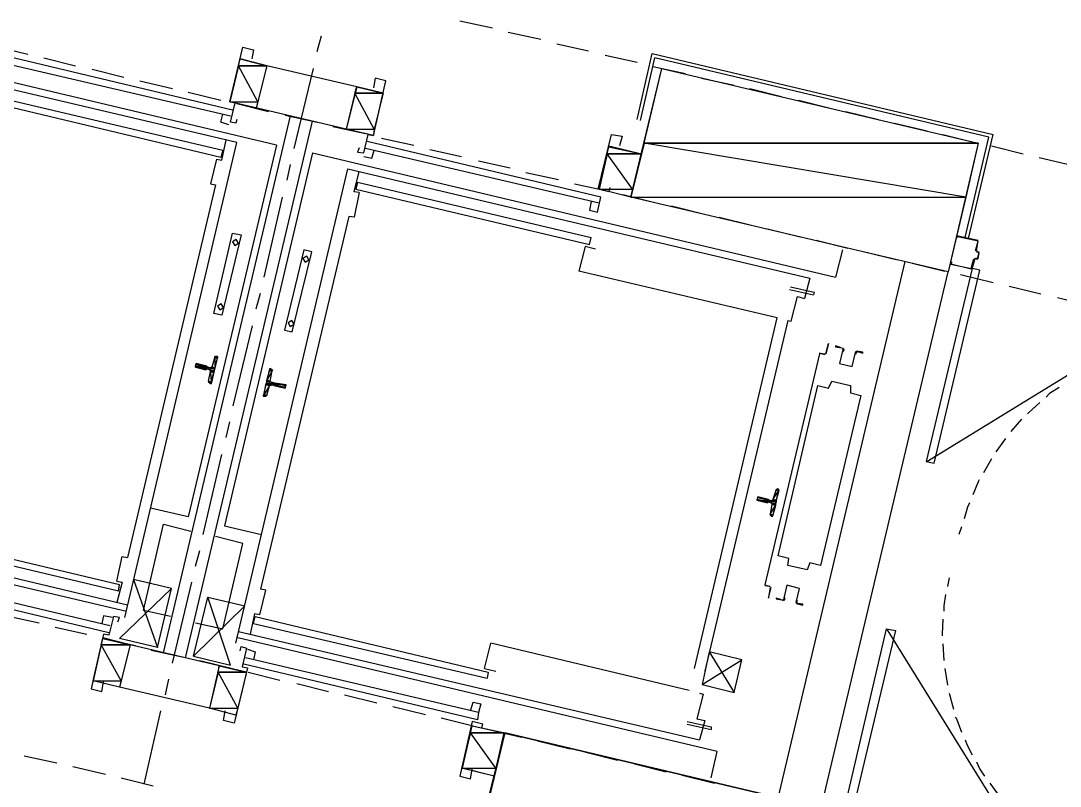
# Model space of a CAD drawing. Header units: feet. Extents: x -84 to 198, y -22 to 181.
# Drawn here: x 64.87 to 80.59, y 51.36 to 62.94 of the extents above; entities that cross this region are included whole.
import ezdxf

# ---------------------------------------------------------------- set-up
doc = ezdxf.new("R2010")
doc.units = ezdxf.units.FT
for name, color, linetype in [('A-LINEA', 7, 'CONTINUOUS'), ('A-LINEA-FINA', 9, 'CONTINUOUS'), ('A-MURO-CONCRETO', 8, 'CONTINUOUS')]:
    doc.layers.add(name, color=color, linetype=linetype)

msp = doc.modelspace()

# ---------------------------------------------------------------- linework, layer by layer
at = {"layer": 'A-LINEA'}
for p, q in [((68.7333, 61.0578), (60.8133, 62.9378)), ((71.5067, 62.9378), (72, 62.8311)), ((68.1333, 61.0978), (61.16, 62.7378)), ((72.24, 62.7644), (72.7333, 62.6578)), ((69.3467, 62.4711), (69.4133, 62.7111)), ((72.9733, 62.5911), (73.4533, 62.4844)), ((64.48, 62.5511), (64.9733, 62.4311)), ((64.5333, 62.4311), (68.0667, 61.5911)), ((73.7067, 62.4178), (74.1867, 62.3111)), ((74.1867, 61.4444), (74.4133, 62.4444)), ((74.4133, 62.4444), (79.5733, 61.2178)), ((64.5067, 62.3244), (68.04, 61.4978)), ((65.2133, 62.3778), (65.6933, 62.2578)), ((68.0267, 61.7111), (68.1867, 62.3644)), ((68.5867, 62.2578), (68.1867, 62.3644)), ((68.5867, 62.2578), (68.4267, 61.6178)), ((69.9467, 61.9378), (68.5867, 62.2578)), ((74.24, 61.4311), (74.4533, 62.3778)), ((79.5067, 61.1778), (74.4533, 62.3778)), ((65.9467, 62.2044), (66.4267, 62.0844)), ((69, 61.0044), (69.2933, 62.2178)), ((74.4267, 62.2444), (74.92, 62.1378)), ((66.6667, 62.0311), (67.16, 61.9111)), ((69.9467, 61.9378), (69.7867, 61.2978)), ((70.3467, 61.8444), (69.9467, 61.9378)), ((75.16, 62.0711), (75.6533, 61.9644)), ((67.92, 60.9778), (64.3867, 61.8044)), ((67.4, 61.8578), (67.8933, 61.7378)), ((70.2, 61.2044), (70.3467, 61.8444)), ((75.8933, 61.9111), (76.3733, 61.7911)), ((67.8933, 60.8711), (64.3733, 61.7111)), ((68.44, 61.6178), (68.0267, 61.7111)), ((68.1333, 61.6844), (68.6133, 61.5644)), ((76.6267, 61.7378), (77.1067, 61.6178)), ((67.0267, 53.3778), (68.9467, 61.4978)), ((69.7867, 61.2978), (68.44, 61.6178)), ((68.8667, 61.5111), (69.3467, 61.4044)), ((77.3467, 61.5644), (77.84, 61.4444)), ((67.36, 53.2978), (69.28, 61.4178)), ((69.5867, 61.3378), (70.08, 61.2311)), ((78.08, 61.3911), (78.5733, 61.2711)), ((70.2, 61.2044), (69.7867, 61.2978)), ((70.32, 61.1644), (70.8133, 61.0578)), ((78.8133, 61.2178), (79.2933, 61.0978)), ((79.1467, 59.6578), (79.5067, 61.1778)), ((79.2, 59.6444), (79.5733, 61.2178)), ((66.44, 53.9111), (68.1333, 61.0978)), ((68.7333, 61.0578), (67.4, 55.4311)), ((67.9067, 60.8311), (67.9733, 61.1378)), ((73.6133, 60.1778), (70.08, 61.0044)), ((73.64, 60.2711), (70.1067, 61.1111)), ((79.5467, 61.0444), (80.0267, 60.9244)), ((67.8267, 60.8444), (67.9067, 60.8311)), ((67.92, 60.9778), (67.8933, 60.8711)), ((69.28, 60.9378), (67.9467, 55.2978)), ((69.28, 60.9378), (77.1867, 59.0578)), ((71.0533, 60.9911), (71.5333, 60.8844)), ((80.2667, 60.8711), (80.76, 60.7511)), ((68.12, 53.5244), (69.8133, 60.6978)), ((68.8933, 60.5244), (68.9467, 60.7644)), ((69.8133, 60.6978), (76.8, 59.0444)), ((71.7867, 60.8178), (72.2667, 60.7111)), ((69.9067, 60.3511), (69.9867, 60.6578)), ((72.5067, 60.6444), (73, 60.5378)), ((67.8133, 60.4578), (66.48, 54.8178)), ((69.96, 60.4978), (69.9333, 60.3911)), ((69.9333, 60.3911), (73.4667, 59.5511)), ((69.96, 60.4978), (73.4933, 59.6578)), ((73.24, 60.4711), (73.7333, 60.3644)), ((68.5467, 59.0578), (68.8267, 60.2711)), ((69.9867, 60.3378), (69.9067, 60.3511)), ((73.9733, 60.3111), (74.4533, 60.1911)), ((73.4933, 60.2044), (73.4667, 60.0711)), ((74.7067, 60.1378), (75.1867, 60.0178)), ((69.8267, 59.9778), (68.4933, 54.3378)), ((75.4267, 59.9644), (75.92, 59.8444)), ((76.16, 59.7911), (76.6533, 59.6711)), ((73.4667, 59.5511), (73.4933, 59.6578)), ((76.8933, 59.6178), (77.3733, 59.4978)), ((79.04, 59.6844), (79.3467, 59.6178)), ((79.04, 59.6711), (79.04, 59.6711)), ((77.2933, 59.4711), (77.1867, 59.0578)), ((77.6267, 59.4444), (78.1067, 59.3244)), ((79.32, 59.4444), (79.36, 59.4444)), ((79.3205, 59.4557), (79.3354, 59.4316)), ((79.3333, 59.4578), (79.3333, 59.4578)), ((76.32, 51.1778), (78.24, 59.2978)), ((78.3467, 59.2711), (78.84, 59.1511)), ((79.3046, 59.3372), (79.2805, 59.3224)), ((79.3333, 59.3244), (79.2933, 59.3378)), ((79.3333, 59.3378), (79.3333, 59.3378)), ((76.3067, 58.4444), (73.3067, 59.1511)), ((76.9733, 51.0311), (78.8933, 59.1378)), ((79.24, 59.1911), (79.24, 59.1911)), ((76.8, 59.0444), (76.72, 58.7378)), ((79.08, 59.0978), (79.5733, 58.9778)), ((68.4267, 58.5778), (68.4933, 58.8178)), ((76.4933, 58.8711), (76.8533, 58.7911)), ((79.8133, 58.9244), (80.2933, 58.8044)), ((80.5467, 58.7511), (81.0267, 58.6311)), ((78.5709, 56.2715), (82.1859, 58.4922)), ((68.08, 57.1111), (68.3733, 58.3244)), ((75.0533, 53.1378), (76.3067, 58.4444)), ((76.4667, 58.4044), (75.2133, 53.0978)), ((67.8246, 57.8572), (67.8009, 57.8437)), ((76.9467, 57.8978), (76.9467, 57.8978)), ((67.68, 57.6978), (67.7333, 57.6844)), ((67.6933, 57.6978), (67.6933, 57.6978)), ((67.76, 57.6978), (67.8, 57.8444)), ((67.6667, 57.6578), (67.6667, 57.6578)), ((67.72, 57.6578), (67.68, 57.6711)), ((67.68, 57.6578), (67.68, 57.6578)), ((67.7067, 57.4844), (67.7333, 57.6311)), ((68.64, 57.4844), (68.6667, 57.6444)), ((68.6797, 57.6345), (68.6646, 57.6572)), ((67.7203, 57.4677), (67.7354, 57.445)), ((68.5867, 57.2711), (68.6267, 57.4178)), ((68.6533, 57.4311), (68.6933, 57.4311)), ((68.6933, 57.4178), (68.6933, 57.4178)), ((68.7067, 57.4178), (68.7067, 57.4178)), ((68.5621, 57.2583), (68.5858, 57.2718)), ((80, 56.9111), (79.84, 56.7244)), ((67.9733, 56.6311), (68.0267, 56.8711)), ((79.76, 56.6178), (79.6133, 56.4178)), ((67.6267, 55.1644), (67.9067, 56.3778)), ((79.5467, 56.3111), (79.4267, 56.0978)), ((76.2933, 55.8444), (76.24, 55.6978)), ((76.3179, 55.8439), (76.2942, 55.8304)), ((59.2, 55.7111), (66.4667, 54.0044)), ((66.48, 54.0978), (59.5067, 55.7511)), ((76.1733, 55.6978), (76.1733, 55.6978)), ((76.2267, 55.6711), (76.1733, 55.6844)), ((76.1733, 55.6578), (76.2133, 55.6444)), ((76.1867, 55.6978), (76.1867, 55.6978)), ((67.4, 55.4311), (66.8267, 55.5644)), ((76.1733, 55.6444), (76.1733, 55.6444)), ((76.2267, 55.6178), (76.2, 55.4711)), ((76.2136, 55.4677), (76.2287, 55.445)), ((66.36, 54.4044), (62.84, 55.2444)), ((67.9467, 55.2978), (68.5067, 55.1644)), ((79.0933, 55.2844), (79.0533, 55.1644)), ((66.3467, 54.3111), (62.8133, 55.1378)), ((67.5067, 54.6844), (67.5733, 54.9244)), ((66.32, 54.4578), (66.4, 54.8311)), ((66.4, 54.8311), (66.48, 54.8178)), ((62.6933, 54.6178), (66.2133, 53.7911)), ((62.6667, 54.5244), (66.2, 53.6844)), ((66.32, 54.4578), (66.4, 54.4444)), ((66.4, 54.4444), (66.32, 54.1378)), ((66.3467, 54.3111), (66.36, 54.4044)), ((67.1467, 54.3511), (66.5733, 54.4844)), ((67.16, 53.2178), (67.4533, 54.4444)), ((78.9067, 54.5111), (78.88, 54.3778)), ((66.9333, 53.4578), (67.1467, 54.3511)), ((68.48, 53.9511), (68.5733, 54.3244)), ((68.5733, 54.3244), (68.4933, 54.3378)), ((76.2, 54.3778), (76.12, 54.3911)), ((67.48, 53.3244), (67.6933, 54.2178)), ((67.6933, 54.2178), (68.2533, 54.0844)), ((64.6533, 53.9378), (65.1467, 53.8311)), ((68.4, 53.9644), (68.3333, 53.6578)), ((68.3867, 53.8178), (68.4133, 53.9244)), ((68.48, 53.9511), (68.4, 53.9644)), ((68.4133, 53.9244), (71.9333, 53.0844)), ((65.3867, 53.7644), (65.8667, 53.6578)), ((68.3867, 53.8178), (71.92, 52.9911)), ((68.16, 53.6978), (75.1333, 52.0578)), ((80.2126, 50.1189), (77.9758, 53.724)), ((65.96, 52.9511), (66.1067, 53.5911)), ((66.52, 53.4978), (66.1067, 53.6044)), ((66.12, 53.5911), (66.6, 53.4844)), ((66.52, 53.4978), (66.36, 52.8578)), ((67.8667, 53.1778), (66.52, 53.4978)), ((75.4, 51.8844), (68.1467, 53.6044)), ((71.88, 53.1378), (71.9733, 53.5244)), ((74.9733, 52.8044), (71.9733, 53.5244)), ((78.8133, 53.5111), (78.8267, 53.2578)), ((66.84, 53.4178), (67.3333, 53.3111)), ((71.7867, 52.4711), (68.2667, 53.2978)), ((67.5733, 53.2578), (68.0667, 53.1378)), ((67.8667, 53.1778), (67.72, 52.5378)), ((68.28, 53.0844), (67.8667, 53.1778)), ((71.7733, 52.3644), (68.24, 53.2044)), ((71.88, 53.1378), (72.0533, 53.0978)), ((75.1733, 52.8978), (75.7733, 53.2711)), ((78.84, 53.1378), (78.88, 52.8844)), ((67.0533, 52.7378), (67.1067, 52.9778)), ((68.3067, 53.0844), (68.7867, 52.9644)), ((71.9333, 53.0844), (71.92, 52.9911)), ((66.36, 52.8578), (65.96, 52.9511)), ((67.72, 52.5378), (66.36, 52.8578)), ((69.04, 52.9111), (69.52, 52.7911)), ((69.76, 52.7378), (70.2533, 52.6178)), ((75.1867, 52.7511), (75.0933, 52.3778)), ((75.1333, 52.7644), (75.1867, 52.7511)), ((78.9067, 52.7644), (78.9733, 52.5244)), ((68.12, 52.4311), (67.72, 52.5378)), ((70.4933, 52.5644), (70.9867, 52.4444)), ((71.6667, 52.4978), (71.7067, 52.6311)), ((66.7333, 51.3911), (66.9867, 52.4978)), ((71.2267, 52.3911), (71.7067, 52.2711)), ((71.5467, 51.6311), (71.6933, 52.2711)), ((71.9467, 52.2178), (72.44, 52.0978)), ((74.9467, 52.3378), (75.3067, 52.2578)), ((74.9467, 52.2978), (75.3067, 52.2178)), ((75.3067, 52.2578), (75.3067, 52.2178)), ((72.68, 52.0444), (73.1733, 51.9244)), ((75.3067, 51.4844), (75.4, 51.8844)), ((64.92, 51.8178), (65.4133, 51.7111)), ((73.4133, 51.8711), (73.8933, 51.7511)), ((65.6533, 51.6578), (66.1467, 51.5378)), ((74.1467, 51.6978), (74.6267, 51.5778)), ((66.3867, 51.4844), (66.8667, 51.3644)), ((74.8667, 51.5244), (75.36, 51.4044))]:
    msp.add_line(p, q, dxfattribs=at)
for points in [[(68.1333, 61.4444), (68.12, 61.3911), (68.04, 61.4044), (68.1067, 61.6978), (68.0267, 61.7111), (68.2267, 62.5378), (68.3867, 62.4978), (68.36, 62.3644)], [(79.3467, 61.0844), (78.8933, 59.1378), (74.0933, 60.2711), (74.56, 62.2178), (79.3467, 61.0844)], [(69.9867, 61.0178), (69.96, 60.9511), (70.0533, 60.9378), (70.12, 61.2178), (70.2, 61.2044), (70.3867, 62.0311), (70.2267, 62.0711), (70.2, 61.9244)], [(68.0133, 61.3644), (67.8933, 61.4044), (67.92, 61.5244)], [(73.7733, 60.4178), (73.76, 60.3511), (73.6, 60.3911), (73.8, 61.2178), (73.96, 61.1911), (73.92, 61.0444)], [(73.76, 61.0444), (74.2533, 60.9244), (74.0933, 60.2711), (73.6133, 60.3911)], [(67.8267, 60.8444), (67.7333, 60.4711), (67.8133, 60.4578)], [(70.0533, 60.8844), (70.1733, 60.8578), (70.2133, 60.9778)], [(69.9867, 60.3378), (69.9067, 59.9644), (69.8267, 59.9778)], [(73.4667, 60.0711), (73.5867, 60.0444), (73.64, 60.2711)], [(68.0667, 59.7244), (68.2, 59.6978), (67.9067, 58.4844), (67.7867, 58.5111), (68.0667, 59.7244)], [(68.1241, 59.6299), (68.0679, 59.5952), (68.1026, 59.539), (68.1587, 59.5737), (68.1241, 59.6299)], [(79.3067, 59.4578), (79.3467, 59.6044), (79.04, 59.6711), (79.0267, 59.6578), (79.0267, 59.6844)], [(79.32, 59.4578), (79.3467, 59.6044), (79.3467, 59.6044)], [(69.2667, 59.4444), (69.1467, 59.4711), (68.8533, 58.2578), (68.9733, 58.2311), (69.2667, 59.4444)], [(73.56, 59.4844), (73.4, 59.5244), (73.3067, 59.1511)], [(79.3067, 59.3511), (79.3333, 59.3378), (79.36, 59.4311), (79.32, 59.4444)], [(79.3467, 59.3378), (79.36, 59.4311), (79.36, 59.4311)], [(69.1907, 59.3765), (69.1346, 59.3419), (69.1693, 59.2857), (69.2254, 59.3204), (69.1907, 59.3765)], [(78.9333, 59.2711), (78.9333, 59.2844), (78.9467, 59.2844), (78.9333, 59.2578), (79.24, 59.1911), (79.28, 59.3378)], [(79.2533, 59.1911), (79.2933, 59.3244), (79.2933, 59.3244)], [(79.2533, 59.1911), (78.56, 56.2711), (78.68, 56.2444), (79.3733, 59.1644), (79.2533, 59.1911)], [(79.24, 59.1778), (78.9333, 59.2578), (78.9333, 59.2578)], [(76.5067, 58.9111), (76.8667, 58.8311), (76.8533, 58.7911)], [(67.8974, 58.6565), (67.8413, 58.6219), (67.8759, 58.5657), (67.9321, 58.6004), (67.8974, 58.6565)], [(76.4667, 58.4044), (76.52, 58.3911), (76.6133, 58.7644), (76.72, 58.7378)], [(68.9641, 58.4032), (68.9079, 58.3685), (68.9426, 58.3124), (68.9987, 58.347), (68.9641, 58.4032)], [(77.0267, 57.8844), (76.9467, 57.9111), (77.04, 57.8978), (77.08, 58.0578), (77.04, 57.8978), (77.04, 57.8978)], [(77.28, 57.9911), (77.1867, 58.0178), (77.1867, 58.0044), (77.28, 57.9911)], [(67.8267, 57.8578), (67.84, 57.8578), (67.7467, 57.4444), (67.7333, 57.4578)], [(76.9467, 57.8978), (76.12, 54.4044), (76.2, 54.3778)], [(76.9467, 57.8978), (76.9467, 57.8978), (76.12, 54.4044), (76.12, 54.4044)], [(77.2931, 57.9435), (77.2476, 57.7509), (77.4402, 57.7053), (77.4858, 57.8979)], [(77.2931, 57.9435), (77.2476, 57.7509), (77.4402, 57.7053), (77.4858, 57.8979)], [(77.2973, 57.9408), (77.3064, 57.9609), (77.2915, 57.9772)], [(77.3043, 57.9295), (77.3196, 57.963), (77.2947, 57.9901)], [(77.5207, 57.937), (77.4863, 57.9239), (77.4849, 57.8871)], [(77.5177, 57.924), (77.4971, 57.9161), (77.4962, 57.8941)], [(77.5067, 57.9378), (77.6, 57.9111), (77.6, 57.9244), (77.5067, 57.9378)], [(67.6667, 57.6578), (67.5067, 57.6978), (67.52, 57.7511), (67.68, 57.7111)], [(67.7354, 57.685), (67.7505, 57.6874), (67.7595, 57.6998)], [(67.7461, 57.6198), (67.7437, 57.635), (67.7313, 57.6439)], [(68.6533, 57.6711), (68.6267, 57.6711), (68.5333, 57.2578), (68.56, 57.2578)], [(68.6646, 57.4306), (68.6495, 57.4281), (68.6405, 57.4157)], [(68.7067, 57.4178), (68.8667, 57.3778), (68.88, 57.4311), (68.7067, 57.4578), (68.7067, 57.4578), (68.6533, 57.4711)], [(68.6539, 57.4824), (68.6563, 57.4673), (68.6687, 57.4583)], [(77.5733, 57.2711), (76.96, 54.6978), (76.8, 54.7378), (76.76, 54.6311), (76.4667, 54.6978), (76.48, 54.8044), (76.32, 54.8444), (76.92, 57.4178), (77.08, 57.3778), (77.1333, 57.4844), (77.4133, 57.4178), (77.4133, 57.3111), (77.5733, 57.2711)], [(80.5733, 57.3911), (80.4267, 57.2978), (80.3733, 57.2444)], [(80.28, 57.1644), (80.1067, 57.0044), (80.0933, 56.9911)], [(79.36, 55.9911), (79.3467, 55.9644), (79.2667, 55.7644)], [(76.2267, 55.4444), (76.24, 55.4444), (76.3333, 55.8444), (76.32, 55.8578)], [(76.1733, 55.6978), (76.0133, 55.7378), (76, 55.6844), (76.16, 55.6444)], [(76.2287, 55.6716), (76.2438, 55.6741), (76.2528, 55.6865)], [(76.2395, 55.6198), (76.237, 55.635), (76.2246, 55.6439)], [(79.2133, 55.6444), (79.1867, 55.5778), (79.1333, 55.4044)], [(67.1333, 53.9244), (66.72, 54.0178), (67.0267, 55.3244), (67.44, 55.2178)], [(67.5067, 53.8311), (67.92, 53.7378), (68.2267, 55.0311), (67.8133, 55.1378)], [(66.5733, 54.4844), (66.9333, 53.4578), (66.36, 53.5911), (67.1467, 54.3511)], [(76.6003, 54.1587), (76.6458, 54.3513), (76.4531, 54.3969), (76.4075, 54.2043)], [(76.6003, 54.1587), (76.6458, 54.3513), (76.4531, 54.3969), (76.4075, 54.2043)], [(76.2, 54.3644), (76.2, 54.3644), (76.1733, 54.2178), (76.1733, 54.2044), (76.2133, 54.3644)], [(78.8533, 54.2578), (78.8267, 54.0844), (78.8267, 54.0044)], [(68.2533, 54.0844), (67.48, 53.3244), (68.04, 53.1911), (67.6933, 54.2178)], [(76.3733, 54.1778), (76.2933, 54.2044), (76.2933, 54.1911), (76.3733, 54.1778)], [(76.386, 54.1653), (76.4204, 54.1783), (76.4218, 54.2151)], [(76.3889, 54.1783), (76.4096, 54.1861), (76.4104, 54.2082)], [(76.6023, 54.1727), (76.5871, 54.1392), (76.612, 54.1121)], [(76.6, 54.1244), (76.6933, 54.0978), (76.6933, 54.1111), (76.6133, 54.1244)], [(76.6094, 54.1614), (76.6003, 54.1413), (76.6152, 54.125)], [(66.3333, 53.8444), (66.36, 53.9111), (66.2667, 53.9244), (66.2, 53.6444), (66.12, 53.6578), (65.9333, 52.8311), (66.0933, 52.7911), (66.12, 52.9378)], [(66.2533, 53.9111), (66.12, 53.9378), (66.0933, 53.8178)], [(78.8133, 53.8844), (78.8, 53.6578), (78.8, 53.6311)], [(77.28, 50.8178), (77.96, 53.7378), (78.0933, 53.7111), (77.4, 50.7911), (77.28, 50.8178)], [(68.1867, 53.4044), (68.2, 53.4711), (68.28, 53.4444), (68.2133, 53.1644), (68.2933, 53.1511), (68.0933, 52.3111), (67.9333, 52.3511), (67.96, 52.4978)], [(68.2933, 53.4311), (68.4133, 53.3911), (68.3867, 53.2711)], [(75.28, 53.3911), (75.6533, 52.7778), (75.7733, 53.2711), (75.28, 53.3911), (75.1733, 52.8978), (75.6533, 52.7778)], [(71.7067, 52.6311), (71.8267, 52.6044), (71.7867, 52.4711), (71.7733, 52.3644)], [(75.0933, 52.3778), (75.2133, 52.3511), (75.1333, 52.0578)], [(79, 52.4044), (79.0133, 52.3911), (79.0933, 52.1778)], [(71.84, 52.2444), (71.8533, 52.2978), (71.6933, 52.3378), (71.5067, 51.5111), (71.6667, 51.4711), (71.6933, 51.6178)], [(71.6933, 52.2711), (72.1867, 52.1644), (72.0267, 51.5111), (71.5467, 51.6311)], [(76.9733, 51.0311), (72.1867, 52.1644), (71.72, 50.2178), (76.5067, 49.0844), (76.9733, 51.0311)], [(79.1467, 52.0578), (79.1733, 51.9911), (79.2533, 51.8311)], [(79.32, 51.7244), (79.3733, 51.6178), (79.44, 51.5111)], [(79.52, 51.4044), (79.6267, 51.2578), (79.6667, 51.2044)]]:
    msp.add_lwpolyline(points, dxfattribs=at)
at = {"layer": 'A-LINEA-FINA'}
for p, q in [((67.84, 57.8444), (67.8, 57.8578)), ((67.84, 57.8444), (67.8, 57.8578)), ((67.84, 57.8444), (67.8133, 57.8578)), ((67.84, 57.8578), (67.8267, 57.8578)), ((67.68, 57.6711), (67.5067, 57.7111)), ((67.6667, 57.6578), (67.5067, 57.6978)), ((67.68, 57.7111), (67.52, 57.7511)), ((67.68, 57.6978), (67.52, 57.7378)), ((67.68, 57.6978), (67.52, 57.7378)), ((67.8, 57.6844), (67.7467, 57.6978)), ((67.7867, 57.6311), (67.7333, 57.6578)), ((67.7867, 57.6311), (67.7333, 57.6444)), ((67.7867, 57.6178), (67.7333, 57.6311)), ((67.8, 57.6711), (67.7467, 57.6844)), ((68.6267, 57.6711), (68.6533, 57.6711)), ((68.6267, 57.6578), (68.6667, 57.6578)), ((67.7467, 57.4578), (67.7067, 57.4711)), ((67.7467, 57.4578), (67.72, 57.4578)), ((67.7467, 57.4578), (67.72, 57.4578)), ((68.5733, 57.4444), (68.64, 57.4311)), ((68.5733, 57.4311), (68.6267, 57.4178)), ((68.5867, 57.4978), (68.64, 57.4844)), ((68.5867, 57.4978), (68.64, 57.4844)), ((68.5867, 57.4844), (68.64, 57.4711)), ((68.6933, 57.4178), (68.8667, 57.3778)), ((68.7067, 57.4578), (68.88, 57.4311)), ((68.7067, 57.4578), (68.88, 57.4178)), ((68.7067, 57.4578), (68.88, 57.4178)), ((68.7067, 57.4578), (68.8667, 57.4178)), ((68.7067, 57.4178), (68.8667, 57.3778)), ((68.5333, 57.2711), (68.5733, 57.2578)), ((68.5467, 57.2844), (68.5867, 57.2711)), ((76.3333, 55.8311), (76.2933, 55.8444)), ((76.3333, 55.8444), (76.2933, 55.8444)), ((76.3333, 55.8444), (76.3067, 55.8578)), ((76.16, 55.6578), (76, 55.6844)), ((76.1733, 55.6978), (76.0133, 55.7378)), ((76.1733, 55.6844), (76.0133, 55.7244)), ((76.1733, 55.6978), (76.0133, 55.7244)), ((76.2933, 55.6711), (76.24, 55.6844)), ((76.28, 55.6311), (76.2267, 55.6444)), ((76.28, 55.6178), (76.2267, 55.6311)), ((76.24, 55.4578), (76.2, 55.4711)), ((76.24, 55.4578), (76.2, 55.4578)), ((76.24, 55.4444), (76.2133, 55.4578)), ((76.24, 55.4444), (76.2133, 55.4578)), ((76.24, 55.4444), (76.2133, 55.4444)), ((76.24, 55.4444), (76.2133, 55.4444)), ((76.24, 55.4444), (76.2267, 55.4444))]:
    msp.add_line(p, q, dxfattribs=at)
for points in [[(67.8133, 57.8578), (67.84, 57.8444), (67.8, 57.8578), (67.8133, 57.8578)], [(67.8, 57.8578), (67.84, 57.8444), (67.84, 57.8444), (67.8, 57.8578), (67.8, 57.8578)], [(67.8, 57.8578), (67.84, 57.8444), (67.8, 57.8444), (67.8, 57.8578), (67.8, 57.8578)], [(67.84, 57.8578), (67.8267, 57.8578), (67.8133, 57.8578), (67.84, 57.8578), (67.84, 57.8578)], [(67.8133, 57.8578), (67.84, 57.8578), (67.84, 57.8578), (67.8133, 57.8578)], [(67.84, 57.8578), (67.84, 57.8578), (67.8133, 57.8578), (67.84, 57.8578), (67.84, 57.8578)], [(67.84, 57.8444), (67.84, 57.8444), (67.8133, 57.8578), (67.84, 57.8444)], [(67.84, 57.8444), (67.8133, 57.8578), (67.84, 57.8578), (67.84, 57.8444), (67.84, 57.8444)], [(67.8267, 57.8578), (67.84, 57.8578), (67.84, 57.8578), (67.8267, 57.8578)], [(67.84, 57.8578), (67.84, 57.8578), (67.8267, 57.8578), (67.84, 57.8578)], [(67.52, 57.7378), (67.7867, 57.6444), (67.5067, 57.7111), (67.52, 57.7378), (67.52, 57.7378)], [(67.5067, 57.7111), (67.68, 57.6711), (67.68, 57.6711), (67.5067, 57.7111)], [(67.68, 57.6711), (67.68, 57.6711), (67.5067, 57.7111), (67.68, 57.6711), (67.68, 57.6711)], [(67.5067, 57.7111), (67.68, 57.6711), (67.68, 57.6711), (67.5067, 57.7111)], [(67.68, 57.6711), (67.68, 57.6711), (67.5067, 57.7111), (67.68, 57.6711), (67.68, 57.6711)], [(67.5067, 57.7111), (67.68, 57.6711), (67.5067, 57.6978), (67.5067, 57.7111), (67.5067, 57.7111)], [(67.6667, 57.6578), (67.6667, 57.6578), (67.5067, 57.6978), (67.6667, 57.6578)], [(67.6667, 57.6578), (67.5067, 57.6978), (67.68, 57.6711), (67.6667, 57.6578), (67.6667, 57.6578)], [(67.5067, 57.6978), (67.6667, 57.6578), (67.6667, 57.6578), (67.5067, 57.6978)], [(67.6667, 57.6578), (67.6667, 57.6578), (67.5067, 57.6978), (67.6667, 57.6578), (67.6667, 57.6578)], [(67.5067, 57.6978), (67.6667, 57.6578), (67.6667, 57.6578), (67.5067, 57.6978)], [(67.6667, 57.6578), (67.6667, 57.6578), (67.5067, 57.6978), (67.6667, 57.6578)], [(67.5067, 57.6978), (67.6667, 57.6578), (67.6667, 57.6578), (67.5067, 57.6978), (67.5067, 57.6978)], [(67.5067, 57.6978), (67.6667, 57.6578), (67.6667, 57.6578), (67.5067, 57.6978)], [(67.6667, 57.6578), (67.6667, 57.6578), (67.5067, 57.6978), (67.6667, 57.6578), (67.6667, 57.6578)], [(67.5067, 57.6978), (67.6667, 57.6578), (67.6667, 57.6578), (67.5067, 57.6978)], [(67.6667, 57.6578), (67.6667, 57.6578), (67.5067, 57.6978), (67.6667, 57.6578), (67.6667, 57.6578)], [(67.52, 57.7511), (67.68, 57.7111), (67.52, 57.7378), (67.52, 57.7511), (67.52, 57.7511)], [(67.52, 57.7378), (67.68, 57.6978), (67.68, 57.6978), (67.52, 57.7378)], [(67.68, 57.6978), (67.68, 57.6978), (67.52, 57.7378), (67.68, 57.6978)], [(67.68, 57.6978), (67.52, 57.7378), (67.68, 57.7111), (67.68, 57.6978), (67.68, 57.6978)], [(67.52, 57.7378), (67.68, 57.6978), (67.68, 57.6978), (67.52, 57.7378)], [(67.68, 57.6978), (67.68, 57.6978), (67.52, 57.7378), (67.68, 57.6978), (67.68, 57.6978)], [(67.52, 57.7378), (67.68, 57.6978), (67.68, 57.6978), (67.52, 57.7378)], [(67.68, 57.6978), (67.68, 57.6978), (67.52, 57.7378), (67.68, 57.6978)], [(67.52, 57.7378), (67.68, 57.6978), (67.68, 57.6978), (67.52, 57.7378), (67.52, 57.7378)], [(67.52, 57.7378), (67.68, 57.6978), (67.68, 57.6978), (67.52, 57.7378)], [(67.68, 57.6978), (67.68, 57.6978), (67.52, 57.7378), (67.68, 57.6978), (67.68, 57.6978)], [(67.52, 57.7378), (67.68, 57.6978), (67.68, 57.6978), (67.52, 57.7378)], [(67.68, 57.6978), (67.68, 57.6978), (67.52, 57.7378), (67.68, 57.6978), (67.68, 57.6978)], [(67.52, 57.7378), (67.68, 57.6978), (67.68, 57.6978), (67.52, 57.7378)], [(67.68, 57.6978), (67.68, 57.6978), (67.52, 57.7378), (67.68, 57.6978), (67.68, 57.6978)], [(67.8, 57.6711), (67.52, 57.7378), (67.7867, 57.6444), (67.8, 57.6711)], [(67.8, 57.6844), (67.76, 57.6978), (67.7467, 57.6978), (67.8, 57.6844), (67.8, 57.6844)], [(67.8, 57.6844), (67.8, 57.6844), (67.7467, 57.6978), (67.8, 57.6844)], [(67.7467, 57.6978), (67.8, 57.6844), (67.8, 57.6844), (67.7467, 57.6978)], [(67.8, 57.6844), (67.8, 57.6844), (67.7467, 57.6978), (67.8, 57.6844), (67.8, 57.6844)], [(67.8, 57.6844), (67.7467, 57.6978), (67.8, 57.6711), (67.8, 57.6844)], [(67.7467, 57.6978), (67.8, 57.6711), (67.7467, 57.6844), (67.7467, 57.6978), (67.7467, 57.6978)], [(67.8, 57.8444), (67.8, 57.6844), (67.76, 57.6978), (67.8, 57.8444)], [(67.76, 57.6978), (67.8, 57.6844), (67.8, 57.6844), (67.76, 57.6978)], [(67.84, 57.8311), (67.84, 57.8311), (67.8, 57.8444), (67.84, 57.8311)], [(67.84, 57.8311), (67.8, 57.8444), (67.84, 57.8444), (67.84, 57.8311), (67.84, 57.8311)], [(67.84, 57.8311), (67.8, 57.8444), (67.8, 57.6844), (67.84, 57.8311)], [(67.7333, 57.6311), (67.7467, 57.4711), (67.7067, 57.4844), (67.7333, 57.6311)], [(67.72, 57.6578), (67.7867, 57.6444), (67.7867, 57.6444), (67.72, 57.6578)], [(67.7867, 57.6444), (67.7867, 57.6444), (67.72, 57.6578), (67.7867, 57.6444), (67.7867, 57.6444)], [(67.7867, 57.6444), (67.72, 57.6578), (67.7867, 57.6311), (67.7867, 57.6444)], [(67.72, 57.6578), (67.7867, 57.6311), (67.7333, 57.6578), (67.72, 57.6578), (67.72, 57.6578)], [(67.7467, 57.6844), (67.8, 57.6711), (67.7333, 57.6844), (67.7467, 57.6844), (67.7467, 57.6844)], [(67.7333, 57.6844), (67.8, 57.6711), (67.8, 57.6711), (67.7333, 57.6844)], [(67.8, 57.6711), (67.8, 57.6711), (67.7333, 57.6844), (67.8, 57.6711), (67.8, 57.6711)], [(67.7333, 57.6844), (67.8, 57.6711), (67.8, 57.6711), (67.7333, 57.6844)], [(67.8, 57.6711), (67.8, 57.6711), (67.7333, 57.6844), (67.8, 57.6711), (67.8, 57.6711)], [(67.7333, 57.6844), (67.8, 57.6711), (67.8, 57.6711), (67.7333, 57.6844)], [(67.8, 57.6711), (67.8, 57.6711), (67.7333, 57.6844), (67.8, 57.6711), (67.8, 57.6711)], [(67.7333, 57.6578), (67.7867, 57.6311), (67.7333, 57.6444), (67.7333, 57.6578), (67.7333, 57.6578)], [(67.7333, 57.6444), (67.7867, 57.6311), (67.7867, 57.6311), (67.7333, 57.6444)], [(67.7867, 57.6311), (67.7867, 57.6311), (67.7333, 57.6444), (67.7867, 57.6311), (67.7867, 57.6311)], [(67.7333, 57.6444), (67.7867, 57.6311), (67.7867, 57.6311), (67.7333, 57.6444)], [(67.7867, 57.6311), (67.7867, 57.6311), (67.7333, 57.6444), (67.7867, 57.6311), (67.7867, 57.6311)], [(67.7333, 57.6444), (67.7867, 57.6311), (67.7867, 57.6311), (67.7333, 57.6444)], [(67.7867, 57.6311), (67.7867, 57.6311), (67.7333, 57.6444), (67.7867, 57.6311), (67.7867, 57.6311)], [(67.7333, 57.6444), (67.7867, 57.6311), (67.7333, 57.6311), (67.7333, 57.6444), (67.7333, 57.6444)], [(67.7333, 57.6311), (67.7867, 57.6178), (67.7867, 57.6178), (67.7333, 57.6311)], [(67.7867, 57.6178), (67.7867, 57.6178), (67.7333, 57.6311), (67.7867, 57.6178)], [(67.7867, 57.6178), (67.7333, 57.6311), (67.7867, 57.6311), (67.7867, 57.6178), (67.7867, 57.6178)], [(67.7867, 57.6178), (67.7333, 57.6311), (67.7467, 57.4711), (67.7867, 57.6178)], [(67.7467, 57.6844), (67.8, 57.6711), (67.8, 57.6711), (67.7467, 57.6844)], [(67.8, 57.6711), (67.8, 57.6711), (67.7467, 57.6844), (67.8, 57.6711), (67.8, 57.6711)], [(68.6267, 57.6444), (68.6667, 57.6444), (68.5867, 57.4978), (68.6267, 57.6444)], [(68.6667, 57.6444), (68.5867, 57.4978), (68.64, 57.4844), (68.6667, 57.6444)], [(68.6533, 57.6711), (68.6267, 57.6711), (68.6533, 57.6578), (68.6533, 57.6711)], [(68.6267, 57.6711), (68.6533, 57.6578), (68.6667, 57.6578), (68.6267, 57.6711), (68.6267, 57.6711)], [(68.6533, 57.6578), (68.6267, 57.6711), (68.6267, 57.6711), (68.6533, 57.6578)], [(68.6267, 57.6711), (68.6267, 57.6711), (68.6667, 57.6578), (68.6267, 57.6711)], [(68.6267, 57.6711), (68.6667, 57.6578), (68.6267, 57.6711), (68.6267, 57.6711), (68.6267, 57.6711)], [(68.6267, 57.6578), (68.6667, 57.6578), (68.6267, 57.6711), (68.6267, 57.6578), (68.6267, 57.6578)], [(68.6667, 57.6444), (68.6267, 57.6578), (68.6667, 57.6578), (68.6667, 57.6444)], [(68.6667, 57.6578), (68.6267, 57.6578), (68.6267, 57.6578), (68.6667, 57.6578)], [(68.6267, 57.6578), (68.6267, 57.6578), (68.6667, 57.6578), (68.6267, 57.6578)], [(68.6667, 57.6578), (68.6267, 57.6578), (68.6267, 57.6578), (68.6667, 57.6578)], [(68.6267, 57.6578), (68.6267, 57.6578), (68.6667, 57.6444), (68.6267, 57.6578)], [(68.6267, 57.6578), (68.6667, 57.6444), (68.6267, 57.6578), (68.6267, 57.6578), (68.6267, 57.6578)], [(68.6267, 57.6444), (68.6667, 57.6444), (68.6267, 57.6578), (68.6267, 57.6444), (68.6267, 57.6444)], [(68.6267, 57.6444), (68.6267, 57.6444), (68.6667, 57.6444), (68.6267, 57.6444)], [(67.7467, 57.4711), (67.7067, 57.4844), (67.7067, 57.4711), (67.7467, 57.4711), (67.7467, 57.4711)], [(67.7067, 57.4844), (67.7467, 57.4711), (67.7467, 57.4711), (67.7067, 57.4844), (67.7067, 57.4844)], [(67.7467, 57.4578), (67.7467, 57.4578), (67.7067, 57.4711), (67.7467, 57.4578)], [(67.7467, 57.4578), (67.7067, 57.4711), (67.7467, 57.4711), (67.7467, 57.4578), (67.7467, 57.4578)], [(67.7067, 57.4711), (67.7467, 57.4578), (67.72, 57.4711), (67.7067, 57.4711)], [(67.7467, 57.4578), (67.72, 57.4711), (67.72, 57.4578), (67.7467, 57.4578), (67.7467, 57.4578)], [(67.72, 57.4711), (67.7467, 57.4578), (67.7467, 57.4578), (67.72, 57.4711)], [(67.7467, 57.4578), (67.7467, 57.4578), (67.72, 57.4578), (67.7467, 57.4578)], [(67.72, 57.4578), (67.7467, 57.4578), (67.7467, 57.4578), (67.72, 57.4578)], [(67.7467, 57.4578), (67.7467, 57.4578), (67.72, 57.4578), (67.7467, 57.4578)], [(67.72, 57.4578), (67.7467, 57.4578), (67.7467, 57.4578), (67.72, 57.4578), (67.72, 57.4578)], [(67.7467, 57.4578), (67.72, 57.4578), (67.7467, 57.4444), (67.7467, 57.4578)], [(67.72, 57.4578), (67.7467, 57.4444), (67.7333, 57.4578), (67.72, 57.4578), (67.72, 57.4578)], [(68.5733, 57.4311), (68.6267, 57.4178), (68.5467, 57.2844), (68.5733, 57.4311)], [(68.6267, 57.4178), (68.5467, 57.2844), (68.5867, 57.2711), (68.6267, 57.4178)], [(68.5733, 57.4444), (68.5733, 57.4444), (68.64, 57.4311), (68.5733, 57.4444)], [(68.5733, 57.4444), (68.64, 57.4311), (68.5867, 57.4444), (68.5733, 57.4444), (68.5733, 57.4444)], [(68.64, 57.4311), (68.5733, 57.4444), (68.6267, 57.4311), (68.64, 57.4311), (68.64, 57.4311)], [(68.6267, 57.4311), (68.5733, 57.4444), (68.5733, 57.4444), (68.6267, 57.4311)], [(68.5733, 57.4444), (68.5733, 57.4444), (68.6267, 57.4311), (68.5733, 57.4444), (68.5733, 57.4444)], [(68.5733, 57.4444), (68.6267, 57.4311), (68.5733, 57.4311), (68.5733, 57.4444)], [(68.6267, 57.4311), (68.5733, 57.4311), (68.6267, 57.4178), (68.6267, 57.4311)], [(68.6267, 57.4178), (68.5733, 57.4311), (68.5733, 57.4311), (68.6267, 57.4178), (68.6267, 57.4178)], [(68.64, 57.4844), (68.5867, 57.4978), (68.5867, 57.4978), (68.64, 57.4844)], [(68.5867, 57.4978), (68.5867, 57.4978), (68.64, 57.4844), (68.5867, 57.4978)], [(68.64, 57.4844), (68.5867, 57.4978), (68.5867, 57.4978), (68.64, 57.4844)], [(68.5867, 57.4978), (68.5867, 57.4978), (68.64, 57.4844), (68.5867, 57.4978), (68.5867, 57.4978)], [(68.5867, 57.4978), (68.64, 57.4844), (68.5867, 57.4844), (68.5867, 57.4978)], [(68.64, 57.4844), (68.5867, 57.4844), (68.64, 57.4711), (68.64, 57.4844), (68.64, 57.4844)], [(68.64, 57.4711), (68.5867, 57.4844), (68.6533, 57.4711), (68.64, 57.4711), (68.64, 57.4711)], [(68.6533, 57.4711), (68.5867, 57.4844), (68.5867, 57.4844), (68.6533, 57.4711)], [(68.5867, 57.4844), (68.5867, 57.4844), (68.6533, 57.4711), (68.5867, 57.4844), (68.5867, 57.4844)], [(68.6533, 57.4711), (68.5867, 57.4844), (68.5867, 57.4844), (68.6533, 57.4711)], [(68.5867, 57.4844), (68.5867, 57.4844), (68.6533, 57.4711), (68.5867, 57.4844), (68.5867, 57.4844)], [(68.6533, 57.4711), (68.5867, 57.4844), (68.5867, 57.4844), (68.6533, 57.4711)], [(68.5867, 57.4844), (68.5867, 57.4844), (68.6533, 57.4711), (68.5867, 57.4844), (68.5867, 57.4844)], [(68.6533, 57.4711), (68.5867, 57.4844), (68.5867, 57.4844), (68.6533, 57.4711)], [(68.5867, 57.4844), (68.5867, 57.4844), (68.6533, 57.4711), (68.5867, 57.4844), (68.5867, 57.4844)], [(68.5867, 57.4844), (68.8667, 57.4178), (68.5867, 57.4578), (68.5867, 57.4844)], [(68.8667, 57.4178), (68.5867, 57.4578), (68.8667, 57.3911), (68.8667, 57.4178), (68.8667, 57.4178)], [(68.6533, 57.4311), (68.5867, 57.4578), (68.5867, 57.4578), (68.6533, 57.4311)], [(68.5867, 57.4578), (68.5867, 57.4578), (68.6533, 57.4311), (68.5867, 57.4578), (68.5867, 57.4578)], [(68.5867, 57.4578), (68.6533, 57.4311), (68.5867, 57.4444), (68.5867, 57.4578)], [(68.6533, 57.4311), (68.5867, 57.4444), (68.64, 57.4311), (68.6533, 57.4311), (68.6533, 57.4311)], [(68.64, 57.4311), (68.5867, 57.4444), (68.5867, 57.4444), (68.64, 57.4311)], [(68.5867, 57.4444), (68.5867, 57.4444), (68.64, 57.4311), (68.5867, 57.4444), (68.5867, 57.4444)], [(68.64, 57.4311), (68.5867, 57.4444), (68.5867, 57.4444), (68.64, 57.4311)], [(68.5867, 57.4444), (68.5867, 57.4444), (68.64, 57.4311), (68.5867, 57.4444), (68.5867, 57.4444)], [(68.8667, 57.3911), (68.6933, 57.4311), (68.6933, 57.4311), (68.8667, 57.3911)], [(68.6933, 57.4311), (68.6933, 57.4311), (68.8667, 57.3911), (68.6933, 57.4311), (68.6933, 57.4311)], [(68.6933, 57.4311), (68.8667, 57.3911), (68.6933, 57.4178), (68.6933, 57.4311)], [(68.8667, 57.3911), (68.6933, 57.4178), (68.8667, 57.3778), (68.8667, 57.3911), (68.8667, 57.3911)], [(68.8667, 57.3778), (68.6933, 57.4178), (68.6933, 57.4178), (68.8667, 57.3778)], [(68.6933, 57.4178), (68.6933, 57.4178), (68.8667, 57.3778), (68.6933, 57.4178)], [(68.8667, 57.3778), (68.6933, 57.4178), (68.6933, 57.4178), (68.8667, 57.3778), (68.8667, 57.3778)], [(68.7067, 57.4178), (68.8667, 57.3778), (68.6933, 57.4178), (68.7067, 57.4178), (68.7067, 57.4178)], [(68.88, 57.4311), (68.7067, 57.4578), (68.88, 57.4178), (68.88, 57.4311), (68.88, 57.4311)], [(68.88, 57.4178), (68.7067, 57.4578), (68.7067, 57.4578), (68.88, 57.4178)], [(68.7067, 57.4578), (68.7067, 57.4578), (68.88, 57.4178), (68.7067, 57.4578)], [(68.88, 57.4178), (68.7067, 57.4578), (68.7067, 57.4578), (68.88, 57.4178), (68.88, 57.4178)], [(68.88, 57.4178), (68.7067, 57.4578), (68.8667, 57.4178), (68.88, 57.4178), (68.88, 57.4178)], [(68.8667, 57.4178), (68.7067, 57.4578), (68.7067, 57.4578), (68.8667, 57.4178)], [(68.7067, 57.4578), (68.7067, 57.4578), (68.8667, 57.4178), (68.7067, 57.4578)], [(68.8667, 57.4178), (68.7067, 57.4578), (68.7067, 57.4578), (68.8667, 57.4178), (68.8667, 57.4178)], [(68.8667, 57.4178), (68.7067, 57.4578), (68.7067, 57.4578), (68.8667, 57.4178)], [(68.7067, 57.4578), (68.7067, 57.4578), (68.8667, 57.4178), (68.7067, 57.4578), (68.7067, 57.4578)], [(68.8667, 57.4178), (68.7067, 57.4578), (68.7067, 57.4578), (68.8667, 57.4178)], [(68.7067, 57.4578), (68.7067, 57.4578), (68.8667, 57.4178), (68.7067, 57.4578), (68.7067, 57.4578)], [(68.8667, 57.4178), (68.7067, 57.4578), (68.7067, 57.4578), (68.8667, 57.4178)], [(68.7067, 57.4578), (68.7067, 57.4578), (68.8667, 57.4178), (68.7067, 57.4578), (68.7067, 57.4578)], [(68.7067, 57.4178), (68.7067, 57.4178), (68.8667, 57.3778), (68.7067, 57.4178)], [(68.8667, 57.3778), (68.7067, 57.4178), (68.7067, 57.4178), (68.8667, 57.3778)], [(68.7067, 57.4178), (68.7067, 57.4178), (68.8667, 57.3778), (68.7067, 57.4178)], [(68.8667, 57.3778), (68.7067, 57.4178), (68.7067, 57.4178), (68.8667, 57.3778), (68.8667, 57.3778)], [(68.8667, 57.3778), (68.7067, 57.4178), (68.7067, 57.4178), (68.8667, 57.3778)], [(68.7067, 57.4178), (68.7067, 57.4178), (68.8667, 57.3778), (68.7067, 57.4178), (68.7067, 57.4178)], [(68.8667, 57.3778), (68.7067, 57.4178), (68.7067, 57.4178), (68.8667, 57.3778)], [(68.7067, 57.4178), (68.7067, 57.4178), (68.8667, 57.3778), (68.7067, 57.4178), (68.7067, 57.4178)], [(68.5467, 57.2844), (68.5867, 57.2711), (68.5333, 57.2711), (68.5467, 57.2844)], [(68.5867, 57.2711), (68.5333, 57.2711), (68.5733, 57.2711), (68.5867, 57.2711)], [(68.5333, 57.2711), (68.5733, 57.2711), (68.5733, 57.2578), (68.5333, 57.2711), (68.5333, 57.2711)], [(68.5733, 57.2711), (68.5333, 57.2711), (68.5333, 57.2711), (68.5733, 57.2711)], [(68.5333, 57.2711), (68.5333, 57.2711), (68.5733, 57.2578), (68.5333, 57.2711)], [(68.5733, 57.2578), (68.5333, 57.2711), (68.5333, 57.2711), (68.5733, 57.2578)], [(68.5333, 57.2711), (68.5333, 57.2711), (68.5733, 57.2578), (68.5333, 57.2711)], [(68.5333, 57.2711), (68.5733, 57.2578), (68.56, 57.2578), (68.5333, 57.2711), (68.5333, 57.2711)], [(68.5733, 57.2578), (68.5333, 57.2711), (68.5333, 57.2711), (68.5733, 57.2578)], [(68.5333, 57.2711), (68.5333, 57.2711), (68.56, 57.2578), (68.5333, 57.2711)], [(68.5333, 57.2711), (68.56, 57.2578), (68.5333, 57.2711), (68.5333, 57.2711), (68.5333, 57.2711)], [(68.5333, 57.2578), (68.56, 57.2578), (68.5333, 57.2711), (68.5333, 57.2578), (68.5333, 57.2578)], [(68.5333, 57.2578), (68.5333, 57.2578), (68.56, 57.2578), (68.5333, 57.2578)], [(68.5867, 57.2711), (68.5467, 57.2844), (68.5467, 57.2844), (68.5867, 57.2711), (68.5867, 57.2711)], [(76.24, 55.6978), (76.3333, 55.8311), (76.2933, 55.8444), (76.24, 55.6978)], [(76.2933, 55.6844), (76.24, 55.6978), (76.3333, 55.8311), (76.2933, 55.6844)], [(76.2933, 55.8444), (76.3333, 55.8311), (76.3333, 55.8311), (76.2933, 55.8444)], [(76.3333, 55.8311), (76.3333, 55.8311), (76.2933, 55.8444), (76.3333, 55.8311)], [(76.3333, 55.8311), (76.2933, 55.8444), (76.3333, 55.8311), (76.3333, 55.8311), (76.3333, 55.8311)], [(76.3333, 55.8444), (76.3333, 55.8444), (76.2933, 55.8444), (76.3333, 55.8444)], [(76.3333, 55.8444), (76.2933, 55.8444), (76.3333, 55.8311), (76.3333, 55.8444), (76.3333, 55.8444)], [(76.2933, 55.8444), (76.3333, 55.8444), (76.3067, 55.8444), (76.2933, 55.8444)], [(76.3333, 55.8444), (76.3067, 55.8444), (76.3067, 55.8578), (76.3333, 55.8444), (76.3333, 55.8444)], [(76.3333, 55.8444), (76.3333, 55.8444), (76.3067, 55.8578), (76.3333, 55.8444)], [(76.3067, 55.8578), (76.3333, 55.8444), (76.3333, 55.8444), (76.3067, 55.8578)], [(76.3333, 55.8444), (76.3333, 55.8444), (76.3067, 55.8578), (76.3333, 55.8444)], [(76.3333, 55.8444), (76.3067, 55.8578), (76.32, 55.8578), (76.3333, 55.8444), (76.3333, 55.8444)], [(76.3067, 55.8578), (76.3333, 55.8444), (76.3333, 55.8444), (76.3067, 55.8578), (76.3067, 55.8578)], [(76.3067, 55.8444), (76.3333, 55.8444), (76.3333, 55.8444), (76.3067, 55.8444)], [(76, 55.6978), (76.2933, 55.6578), (76.0133, 55.7244), (76, 55.6978), (76, 55.6978)], [(76, 55.6844), (76.16, 55.6578), (76, 55.6978), (76, 55.6844), (76, 55.6844)], [(76, 55.6978), (76.16, 55.6578), (76.16, 55.6578), (76, 55.6978)], [(76.16, 55.6578), (76.16, 55.6578), (76, 55.6978), (76.16, 55.6578), (76.16, 55.6578)], [(76, 55.6978), (76.16, 55.6578), (76.16, 55.6578), (76, 55.6978)], [(76.16, 55.6578), (76.16, 55.6578), (76, 55.6978), (76.16, 55.6578), (76.16, 55.6578)], [(76.1733, 55.6578), (76.1733, 55.6578), (76, 55.6978), (76.1733, 55.6578)], [(76.1733, 55.6578), (76, 55.6978), (76.16, 55.6578), (76.1733, 55.6578), (76.1733, 55.6578)], [(76, 55.6978), (76.1733, 55.6578), (76.1733, 55.6578), (76, 55.6978)], [(76.1733, 55.6578), (76.1733, 55.6578), (76, 55.6978), (76.1733, 55.6578), (76.1733, 55.6578)], [(76, 55.6978), (76.1733, 55.6578), (76.1733, 55.6578), (76, 55.6978)], [(76.1733, 55.6578), (76.1733, 55.6578), (76, 55.6978), (76.1733, 55.6578), (76.1733, 55.6578)], [(76, 55.6978), (76.1733, 55.6578), (76.1733, 55.6578), (76, 55.6978)], [(76.1733, 55.6578), (76.1733, 55.6578), (76, 55.6978), (76.1733, 55.6578), (76.1733, 55.6578)], [(76.28, 55.6311), (76, 55.6978), (76.2933, 55.6578), (76.28, 55.6311)], [(76, 55.6844), (76.16, 55.6444), (76.16, 55.6444), (76, 55.6844)], [(76.16, 55.6444), (76.16, 55.6444), (76, 55.6844), (76.16, 55.6444), (76.16, 55.6444)], [(76.16, 55.6578), (76.16, 55.6578), (76, 55.6844), (76.16, 55.6578)], [(76.16, 55.6578), (76, 55.6844), (76.16, 55.6444), (76.16, 55.6578), (76.16, 55.6578)], [(76.0133, 55.7244), (76.1733, 55.6978), (76.0133, 55.7378), (76.0133, 55.7244)], [(76.0133, 55.7378), (76.1733, 55.6978), (76.1733, 55.6978), (76.0133, 55.7378), (76.0133, 55.7378)], [(76.0133, 55.7378), (76.1733, 55.6978), (76.1733, 55.6978), (76.0133, 55.7378)], [(76.1733, 55.6978), (76.1733, 55.6978), (76.0133, 55.7378), (76.1733, 55.6978), (76.1733, 55.6978)], [(76.0133, 55.7378), (76.1733, 55.6978), (76.1733, 55.6978), (76.0133, 55.7378)], [(76.1733, 55.6978), (76.1733, 55.6978), (76.0133, 55.7378), (76.1733, 55.6978), (76.1733, 55.6978)], [(76.0133, 55.7244), (76.1733, 55.6844), (76.1733, 55.6844), (76.0133, 55.7244)], [(76.1733, 55.6844), (76.1733, 55.6844), (76.0133, 55.7244), (76.1733, 55.6844), (76.1733, 55.6844)], [(76.0133, 55.7244), (76.1733, 55.6844), (76.1733, 55.6844), (76.0133, 55.7244)], [(76.1733, 55.6844), (76.1733, 55.6844), (76.0133, 55.7244), (76.1733, 55.6844), (76.1733, 55.6844)], [(76.0133, 55.7244), (76.1733, 55.6844), (76.1733, 55.6844), (76.0133, 55.7244)], [(76.1733, 55.6844), (76.1733, 55.6844), (76.0133, 55.7244), (76.1733, 55.6844)], [(76.0133, 55.7244), (76.1733, 55.6844), (76.1733, 55.6844), (76.0133, 55.7244), (76.0133, 55.7244)], [(76.1733, 55.6978), (76.1733, 55.6978), (76.0133, 55.7244), (76.1733, 55.6978)], [(76.1733, 55.6978), (76.0133, 55.7244), (76.1733, 55.6844), (76.1733, 55.6978), (76.1733, 55.6978)], [(76.2267, 55.6711), (76.2933, 55.6711), (76.24, 55.6844), (76.2267, 55.6711), (76.2267, 55.6711)], [(76.2267, 55.6711), (76.2933, 55.6578), (76.2933, 55.6578), (76.2267, 55.6711)], [(76.2933, 55.6578), (76.2933, 55.6578), (76.2267, 55.6711), (76.2933, 55.6578), (76.2933, 55.6578)], [(76.2267, 55.6711), (76.2933, 55.6578), (76.2933, 55.6578), (76.2267, 55.6711)], [(76.2933, 55.6578), (76.2933, 55.6578), (76.2267, 55.6711), (76.2933, 55.6578), (76.2933, 55.6578)], [(76.2267, 55.6711), (76.2933, 55.6578), (76.2933, 55.6578), (76.2267, 55.6711)], [(76.2933, 55.6578), (76.2933, 55.6578), (76.2267, 55.6711), (76.2933, 55.6578), (76.2933, 55.6578)], [(76.2933, 55.6578), (76.2267, 55.6711), (76.2933, 55.6711), (76.2933, 55.6578)], [(76.24, 55.6844), (76.2933, 55.6844), (76.24, 55.6978), (76.24, 55.6844), (76.24, 55.6844)], [(76.24, 55.6844), (76.2933, 55.6711), (76.2933, 55.6711), (76.24, 55.6844)], [(76.2933, 55.6711), (76.2933, 55.6711), (76.24, 55.6844), (76.2933, 55.6711), (76.2933, 55.6711)], [(76.24, 55.6844), (76.2933, 55.6711), (76.2933, 55.6711), (76.24, 55.6844)], [(76.2933, 55.6711), (76.2933, 55.6711), (76.24, 55.6844), (76.2933, 55.6711), (76.2933, 55.6711)], [(76.24, 55.6844), (76.2933, 55.6711), (76.2933, 55.6711), (76.24, 55.6844)], [(76.2933, 55.6711), (76.2933, 55.6711), (76.24, 55.6844), (76.2933, 55.6711)], [(76.24, 55.6844), (76.2933, 55.6711), (76.2933, 55.6711), (76.24, 55.6844), (76.24, 55.6844)], [(76.2933, 55.6711), (76.24, 55.6844), (76.2933, 55.6844), (76.2933, 55.6711)], [(76.2, 55.4711), (76.28, 55.6044), (76.2267, 55.6178), (76.2, 55.4711), (76.2, 55.4711)], [(76.24, 55.4578), (76.2, 55.4711), (76.28, 55.6044), (76.24, 55.4578)], [(76.2267, 55.6444), (76.28, 55.6311), (76.2133, 55.6444), (76.2267, 55.6444), (76.2267, 55.6444)], [(76.2133, 55.6444), (76.28, 55.6311), (76.28, 55.6311), (76.2133, 55.6444)], [(76.28, 55.6311), (76.28, 55.6311), (76.2133, 55.6444), (76.28, 55.6311), (76.28, 55.6311)], [(76.2267, 55.6311), (76.28, 55.6311), (76.2267, 55.6444), (76.2267, 55.6311), (76.2267, 55.6311)], [(76.2267, 55.6444), (76.28, 55.6311), (76.28, 55.6311), (76.2267, 55.6444)], [(76.28, 55.6311), (76.28, 55.6311), (76.2267, 55.6444), (76.28, 55.6311), (76.28, 55.6311)], [(76.2267, 55.6444), (76.28, 55.6311), (76.28, 55.6311), (76.2267, 55.6444)], [(76.28, 55.6311), (76.28, 55.6311), (76.2267, 55.6444), (76.28, 55.6311), (76.28, 55.6311)], [(76.2267, 55.6178), (76.28, 55.6178), (76.2267, 55.6311), (76.2267, 55.6178)], [(76.2267, 55.6311), (76.28, 55.6178), (76.28, 55.6178), (76.2267, 55.6311)], [(76.28, 55.6178), (76.28, 55.6178), (76.2267, 55.6311), (76.28, 55.6178)], [(76.28, 55.6178), (76.2267, 55.6311), (76.28, 55.6178), (76.28, 55.6178), (76.28, 55.6178)], [(76.2267, 55.6311), (76.28, 55.6178), (76.28, 55.6178), (76.2267, 55.6311)], [(76.28, 55.6178), (76.28, 55.6178), (76.2267, 55.6311), (76.28, 55.6178), (76.28, 55.6178)], [(76.28, 55.6178), (76.2267, 55.6311), (76.28, 55.6311), (76.28, 55.6178)], [(76.28, 55.6044), (76.2267, 55.6178), (76.28, 55.6178), (76.28, 55.6044)], [(76.2, 55.4578), (76.24, 55.4578), (76.2, 55.4711), (76.2, 55.4578)], [(76.2, 55.4711), (76.24, 55.4578), (76.24, 55.4578), (76.2, 55.4711), (76.2, 55.4711)], [(76.2133, 55.4578), (76.24, 55.4444), (76.2, 55.4578), (76.2133, 55.4578), (76.2133, 55.4578)], [(76.24, 55.4578), (76.24, 55.4578), (76.2, 55.4578), (76.24, 55.4578)], [(76.24, 55.4578), (76.2, 55.4578), (76.24, 55.4444), (76.24, 55.4578), (76.24, 55.4578)], [(76.2133, 55.4444), (76.24, 55.4444), (76.2133, 55.4578), (76.2133, 55.4444)], [(76.2133, 55.4578), (76.24, 55.4444), (76.24, 55.4444), (76.2133, 55.4578), (76.2133, 55.4578)], [(76.2267, 55.4444), (76.24, 55.4444), (76.2133, 55.4444), (76.2267, 55.4444)], [(76.2133, 55.4444), (76.24, 55.4444), (76.24, 55.4444), (76.2133, 55.4444), (76.2133, 55.4444)]]:
    msp.add_lwpolyline(points, dxfattribs=at)
at = {"layer": 'A-MURO-CONCRETO'}
for points in [[(68.16, 62.2578), (68.0267, 61.7111), (68.4533, 61.7111), (68.16, 62.2578)], [(68.1867, 62.3644), (68.5867, 62.2578), (68.16, 62.2578), (68.1867, 62.3644), (68.1867, 62.3644)], [(68.16, 62.2578), (68.5867, 62.2578), (68.4533, 61.7111), (68.16, 62.2578), (68.16, 62.2578)], [(74.56, 62.2178), (79.3467, 61.0844), (74.2933, 61.0844), (74.56, 62.2178), (74.56, 62.2178)], [(69.9467, 61.9378), (70.3467, 61.8444), (69.92, 61.8444), (69.9467, 61.9378), (69.9467, 61.9378)], [(69.92, 61.8444), (69.7867, 61.2978), (70.2133, 61.2978), (69.92, 61.8444)], [(69.92, 61.8444), (70.3467, 61.8444), (70.2133, 61.2978), (69.92, 61.8444), (69.92, 61.8444)], [(68.0267, 61.7111), (68.4533, 61.7111), (68.4267, 61.6178), (68.0267, 61.7111), (68.0267, 61.7111)], [(69.7867, 61.2978), (70.2133, 61.2978), (70.2, 61.2044), (69.7867, 61.2978), (69.7867, 61.2978)], [(73.76, 61.0311), (74.2533, 60.9244), (73.7333, 60.9244), (73.76, 61.0311), (73.76, 61.0311)], [(74.2933, 61.0844), (74.0933, 60.2711), (79.16, 60.2711), (74.2933, 61.0844)], [(74.2933, 61.0844), (79.3467, 61.0844), (79.16, 60.2711), (74.2933, 61.0844), (74.2933, 61.0844)], [(73.7333, 60.9244), (73.6133, 60.3911), (74.12, 60.3911), (73.7333, 60.9244)], [(73.7333, 60.9244), (74.2533, 60.9244), (74.12, 60.3911), (73.7333, 60.9244), (73.7333, 60.9244)], [(73.6133, 60.3911), (74.12, 60.3911), (74.0933, 60.2711), (73.6133, 60.3911), (73.6133, 60.3911)], [(74.0933, 60.2711), (79.16, 60.2711), (78.8933, 59.1378), (74.0933, 60.2711), (74.0933, 60.2711)], [(66.08, 53.4978), (65.96, 52.9511), (66.3867, 52.9511), (66.08, 53.4978)], [(66.1067, 53.5911), (66.52, 53.4978), (66.08, 53.4978), (66.1067, 53.5911), (66.1067, 53.5911)], [(66.08, 53.4978), (66.52, 53.4978), (66.3867, 52.9511), (66.08, 53.4978), (66.08, 53.4978)], [(67.8667, 53.1778), (68.28, 53.0844), (67.8533, 53.0844), (67.8667, 53.1778), (67.8667, 53.1778)], [(67.8533, 53.0844), (67.72, 52.5378), (68.1467, 52.5378), (67.8533, 53.0844)], [(67.8533, 53.0844), (68.28, 53.0844), (68.1467, 52.5378), (67.8533, 53.0844), (67.8533, 53.0844)], [(65.96, 52.9511), (66.3867, 52.9511), (66.36, 52.8578), (65.96, 52.9511), (65.96, 52.9511)], [(67.72, 52.5378), (68.1467, 52.5378), (68.12, 52.4311), (67.72, 52.5378), (67.72, 52.5378)], [(71.6933, 52.2711), (72.1733, 52.1644), (71.6667, 52.1644), (71.6933, 52.2711), (71.6933, 52.2711)], [(71.6667, 52.1644), (71.5333, 51.6311), (72.0533, 51.6311), (71.6667, 52.1644)], [(71.6667, 52.1644), (72.1733, 52.1644), (72.0533, 51.6311), (71.6667, 52.1644), (71.6667, 52.1644)], [(72.1867, 52.1644), (76.9733, 51.0311), (71.9067, 51.0311), (72.1867, 52.1644), (72.1867, 52.1644)], [(71.5333, 51.6311), (72.0533, 51.6311), (72.0267, 51.5111), (71.5333, 51.6311), (71.5333, 51.6311)]]:
    msp.add_lwpolyline(points, dxfattribs=at)

doc.saveas('drawing.dxf')
